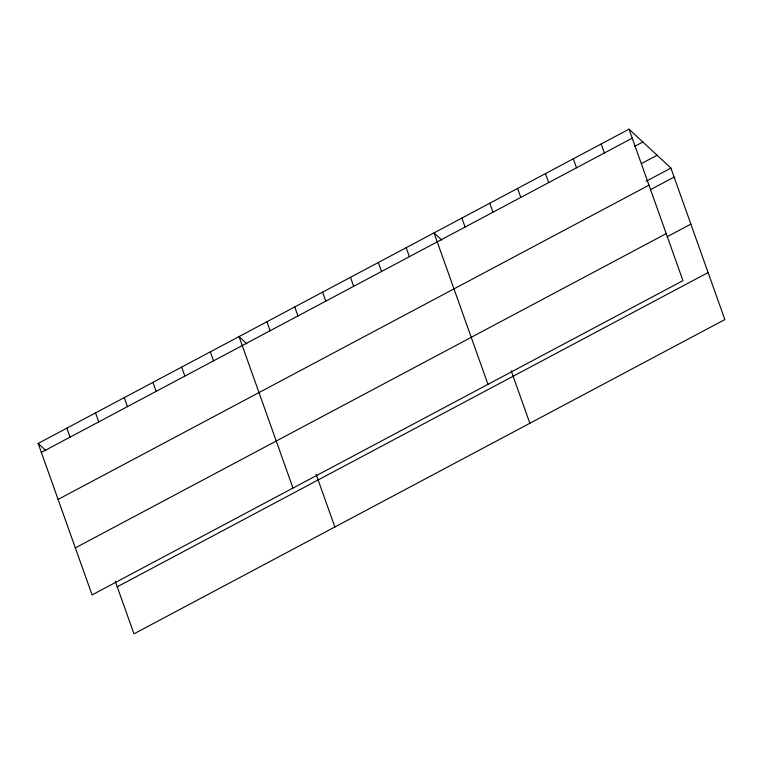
<?xml version="1.0" encoding="UTF-8"?>
<svg xmlns="http://www.w3.org/2000/svg" width="763" height="763" viewBox="0 0 763 763"><rect width="100%" height="100%" fill="white"/><g stroke="black" fill="none" stroke-linecap="round" stroke-linejoin="round"><path stroke-width="1.14" d="M629.027 129.166L682.961 280.641L92.085 594.902L38.15 443.427L629.027 129.166L670.915 168.098L724.85 319.573L133.973 633.834L115.27 581.311M41.355 452.411L632.231 138.16M634.597 146.401L642.847 142.013M641.616 163.482L657.086 155.251M646.147 181.27L670.915 168.098M58.093 499.431L648.97 185.18M650.381 189.71L674.111 177.083M75.346 547.882L666.223 233.621M667.129 236.73L690.858 224.112M117.235 586.814L708.102 272.553M441.815 240.097L434.033 232.877L487.977 384.352M246.821 343.808L239.048 336.578L292.982 488.053M38.15 443.427L45.923 450.656M601.168 143.978L604.372 152.972M573.318 158.799L576.513 167.784M545.459 173.611L548.664 182.605M517.6 188.423L520.805 197.417M489.751 203.244L492.946 212.228M461.892 218.056L465.096 227.05M511.153 370.751L529.865 423.284M406.183 247.689L409.378 256.673M378.324 262.501L381.529 271.494M350.475 277.322L353.67 286.306M322.615 292.134L325.811 301.118M294.756 306.945L297.961 315.939M266.907 321.767L270.102 330.751M316.168 474.462L334.871 526.985M210.35 351.838L213.545 360.832M181.651 367.108L184.846 376.092M152.953 382.368L156.148 391.362M124.245 397.637L127.45 406.622M95.547 412.897L98.751 421.882M66.848 428.157L70.053 437.151"/></g></svg>
